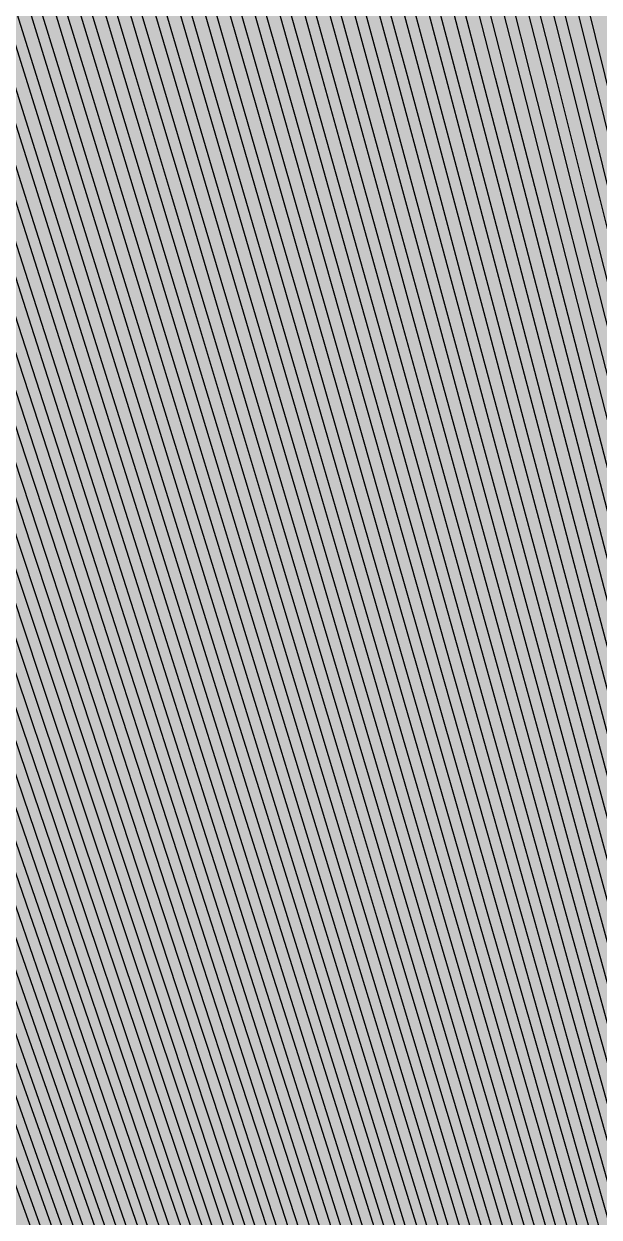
# Model space of a CAD drawing. Header units: metres. Extents: x -7231 to 10969, y -37556 to 1873.
# Drawn here: x 1354 to 1462.2, y -18678.7 to -18454.5 of the extents above; entities that cross this region are included whole.
import ezdxf

# ---------------------------------------------------------------- set-up
doc = ezdxf.new("R2010")
doc.units = ezdxf.units.M
for name, color, linetype in [('Metal1', 4, 'CONTINUOUS'), ('Metal2', 3, 'CONTINUOUS'), ('Polyimide', 7, 'CONTINUOUS')]:
    doc.layers.add(name, color=color, linetype=linetype)

msp = doc.modelspace()

# ---------------------------------------------------------------- hatches: boundary and pattern name
at = {"layer": 'Polyimide'}
msp.add_hatch(color=7, dxfattribs=at).paths.add_polyline_path([(4065.69, -468), (4066.67, -501.99), (4068.51, -535.99), (4071.41, -569.99), (4075.54, -603.99), (4081.04, -637.99), (4088.01, -671.99), (4096.52, -705.98), (4106.62, -739.98), (4118.33, -773.98), (4131.63, -807.98), (4146.49, -841.98), (4162.87, -875.98), (4180.68, -909.97), (4199.83, -943.97), (4220.22, -977.97), (4241.73, -1011.97), (4264.21, -1045.97), (4287.52, -1079.96), (4311.51, -1113.96), (4336.01, -1147.96), (4360.86, -1181.96), (4385.88, -1215.96), (4410.89, -1249.96), (4435.74, -1283.95), (4460.24, -1317.95), (4484.23, -1351.95), (4507.54, -1385.95), (4530.02, -1419.95), (4551.53, -1453.94), (4571.92, -1487.94), (4591.07, -1521.94), (4608.88, -1555.94), (4625.26, -1589.94), (4640.12, -1623.94), (4653.42, -1657.93), (4665.13, -1691.93), (4675.23, -1725.93), (4683.74, -1759.93), (4690.71, -1793.93), (4696.21, -1827.93), (4700.34, -1861.92), (4703.24, -1895.92), (4705.08, -1929.92), (4706.06, -1963.92), (4706.44, -1997.92), (4706.5, -2031.91), (4706.5, -4793.02), (4709.95, -4838.39), (4720.22, -4882.71), (4737.08, -4924.98), (4760.13, -4964.2), (4788.85, -4999.49), (4822.58, -5030.03), (4860.53, -5055.12), (4901.85, -5074.18), (4901.85, -5074.18), (4970.68, -5105.23), (5034.7, -5145.26), (5092.76, -5193.54), (5143.8, -5249.19), (5186.89, -5311.2), (5221.24, -5378.44), (5246.23, -5449.69), (5261.41, -5523.66), (5266.5, -5599), (5261.41, -5674.34), (5246.23, -5748.31), (5221.24, -5819.56), (5186.89, -5886.8), (5143.8, -5948.81), (5092.76, -6004.46), (5034.7, -6052.74), (4970.68, -6092.77), (4901.85, -6123.82), (4860.53, -6142.88), (4822.58, -6167.97), (4788.85, -6198.51), (4760.13, -6233.8), (4737.08, -6273.02), (4720.22, -6315.29), (4709.95, -6359.61), (4706.5, -6404.98), (4706.5, -9221.52), (4709.95, -9266.88), (4720.22, -9311.21), (4737.08, -9353.47), (4760.13, -9392.7), (4788.85, -9427.98), (4822.58, -9458.52), (4860.53, -9483.61), (4901.85, -9502.67), (4970.68, -9533.72), (5034.7, -9573.75), (5092.76, -9622.03), (5143.8, -9677.68), (5186.89, -9739.69), (5221.24, -9806.94), (5246.23, -9878.19), (5261.41, -9952.16), (5266.5, -10027.49), (5261.41, -10102.83), (5246.23, -10176.8), (5221.24, -10248.05), (5186.89, -10315.3), (5143.8, -10377.31), (5092.76, -10432.96), (5034.7, -10481.24), (4970.68, -10521.27), (4901.85, -10552.32), (4860.53, -10571.38), (4822.58, -10596.46), (4788.85, -10627), (4760.13, -10662.29), (4737.08, -10701.52), (4720.22, -10743.78), (4709.95, -10788.1), (4706.5, -10833.47), (4706.5, -13650.01), (4709.95, -13695.38), (4720.22, -13739.7), (4737.08, -13781.96), (4760.13, -13821.19), (4788.85, -13856.48), (4822.58, -13887.02), (4860.53, -13912.11), (4901.85, -13931.17), (4970.68, -13962.22), (5034.7, -14002.25), (5092.76, -14050.53), (5143.8, -14106.18), (5186.89, -14168.19), (5221.24, -14235.43), (5246.23, -14306.68), (5261.41, -14380.65), (5266.5, -14455.99), (5261.41, -14531.33), (5246.23, -14605.29), (5221.24, -14676.55), (5186.89, -14743.79), (5143.8, -14805.8), (5092.76, -14861.45), (5034.7, -14909.73), (4970.68, -14949.76), (4901.85, -14980.81), (4860.53, -14999.87), (4822.58, -15024.96), (4788.85, -15055.5), (4760.13, -15090.79), (4737.08, -15130.01), (4720.22, -15172.27), (4709.95, -15216.6), (4706.5, -15261.97), (4706.5, -15455.99), (4720.95, -15750.04), (4764.14, -16041.26), (4835.68, -16326.84), (4934.86, -16604.04), (5060.74, -16870.18), (5212.09, -17122.7), (5387.47, -17359.17), (5585.18, -17577.31), (5803.32, -17775.02), (6039.79, -17950.4), (6292.31, -18101.75), (6558.45, -18227.63), (6835.65, -18326.81), (7121.23, -18398.34), (7412.45, -18441.54), (7706.5, -18455.99), (9969.01, -18455.99), (10047.42, -18459.84), (10125.08, -18471.36), (10201.23, -18490.44), (10275.15, -18516.89), (10346.12, -18550.45), (10413.46, -18590.81), (10476.52, -18637.58), (10534.69, -18690.3), (10587.41, -18748.47), (10634.18, -18811.53), (10674.54, -18878.87), (10708.11, -18949.84), (10734.56, -19023.76), (10753.63, -19099.92), (10765.15, -19177.58), (10769.01, -19255.99), (10769.01, -20895.8), (10730.24, -20951.41), (10694.6, -21009.08), (10662.21, -21068.63), (10633.17, -21129.89), (10607.55, -21192.66), (10585.45, -21256.74), (10566.93, -21321.96), (10552.05, -21388.09), (10540.84, -21454.95), (10533.35, -21522.33), (10529.6, -21590.02), (10529.6, -21657.81), (10533.35, -21725.5), (10540.84, -21792.87), (10552.05, -21859.73), (10566.93, -21925.87), (10585.45, -21991.08), (10607.55, -22055.17), (10633.17, -22117.94), (10662.21, -22179.19), (10694.6, -22238.74), (10730.24, -22296.41), (10769.01, -22352.03), (10769.01, -32454.24), (10728.74, -32510.49), (10691.72, -32568.92), (10658.05, -32629.35), (10627.85, -32691.58), (10601.2, -32755.42), (10578.21, -32820.67), (10558.93, -32887.1), (10543.44, -32954.52), (10531.77, -33022.71), (10523.97, -33091.44), (10520.07, -33160.51), (10520.07, -33229.69), (10523.97, -33298.75), (10531.77, -33367.49), (10543.44, -33435.67), (10558.93, -33503.09), (10578.21, -33569.53), (10601.2, -33634.77), (10627.85, -33698.61), (10658.05, -33760.85), (10691.72, -33821.28), (10728.74, -33879.71), (10769.01, -33935.96), (10769.01, -36556), (10765.15, -36634.41), (10753.63, -36712.07), (10734.56, -36788.23), (10708.11, -36862.15), (10674.54, -36933.12), (10634.18, -37000.46), (10587.41, -37063.51), (10534.69, -37121.69), (10476.52, -37174.41), (10413.46, -37221.18), (10346.12, -37261.54), (10275.15, -37295.1), (10201.23, -37321.55), (10125.08, -37340.63), (10047.42, -37352.15), (9969.01, -37356), (-6231.01, -37356), (-6309.42, -37352.15), (-6387.08, -37340.63), (-6463.23, -37321.55), (-6537.15, -37295.1), (-6608.12, -37261.54), (-6675.46, -37221.18), (-6738.52, -37174.41), (-6796.69, -37121.69), (-6849.41, -37063.51), (-6896.18, -37000.46), (-6936.54, -36933.12), (-6970.11, -36862.15), (-6996.56, -36788.23), (-7015.63, -36712.07), (-7027.15, -36634.41), (-7031.01, -36556), (-7031.01, -33936), (-6990.74, -33879.75), (-6953.7, -33821.31), (-6920.03, -33760.88), (-6889.82, -33698.64), (-6863.18, -33634.8), (-6840.18, -33569.55), (-6820.9, -33503.11), (-6805.4, -33435.69), (-6793.74, -33367.49), (-6785.94, -33298.75), (-6782.03, -33229.68), (-6782.03, -33160.5), (-6785.94, -33091.43), (-6793.74, -33022.69), (-6805.4, -32954.5), (-6820.9, -32887.07), (-6840.18, -32820.63), (-6863.18, -32755.39), (-6889.82, -32691.54), (-6920.03, -32629.3), (-6953.7, -32568.87), (-6990.74, -32510.43), (-7031.01, -32454.18), (-7031.01, -22364.83), (-6990.74, -22308.58), (-6953.7, -22250.14), (-6920.03, -22189.71), (-6889.82, -22127.47), (-6863.18, -22063.62), (-6840.18, -21998.38), (-6820.9, -21931.94), (-6805.4, -21864.51), (-6793.74, -21796.32), (-6785.94, -21727.58), (-6782.03, -21658.51), (-6782.03, -21589.33), (-6785.94, -21520.26), (-6793.74, -21451.52), (-6805.4, -21383.32), (-6820.9, -21315.9), (-6840.18, -21249.46), (-6863.18, -21184.21), (-6889.82, -21120.37), (-6920.03, -21058.13), (-6953.7, -20997.7), (-6990.74, -20939.26), (-7031.01, -20883.01), (-7031.01, -19255.99), (-7027.15, -19177.58), (-7015.63, -19099.92), (-6996.56, -19023.76), (-6970.11, -18949.84), (-6936.54, -18878.87), (-6896.18, -18811.53), (-6849.41, -18748.47), (-6796.69, -18690.3), (-6738.52, -18637.58), (-6675.46, -18590.81), (-6608.12, -18550.45), (-6537.15, -18516.89), (-6463.23, -18490.44), (-6387.08, -18471.36), (-6309.42, -18459.84), (-6231.01, -18455.99), (-3968.5, -18455.99), (-3674.45, -18441.54), (-3383.23, -18398.34), (-3097.65, -18326.81), (-2820.45, -18227.63), (-2554.31, -18101.75), (-2301.79, -17950.4), (-2065.32, -17775.02), (-1847.18, -17577.31), (-1649.47, -17359.17), (-1474.09, -17122.7), (-1322.74, -16870.18), (-1196.86, -16604.04), (-1097.68, -16326.84), (-1026.14, -16041.26), (-982.95, -15750.04), (-968.5, -15455.99), (-968.5, -15261.97), (-971.95, -15216.6), (-982.22, -15172.27), (-999.08, -15130.01), (-1022.13, -15090.79), (-1050.85, -15055.5), (-1084.58, -15024.96), (-1122.53, -14999.87), (-1163.85, -14980.81), (-1232.68, -14949.76), (-1296.7, -14909.73), (-1354.76, -14861.45), (-1405.8, -14805.8), (-1448.89, -14743.79), (-1483.24, -14676.55), (-1508.23, -14605.29), (-1523.41, -14531.33), (-1528.5, -14455.99), (-1523.41, -14380.65), (-1508.23, -14306.68), (-1483.24, -14235.43), (-1448.89, -14168.19), (-1405.8, -14106.18), (-1354.76, -14050.53), (-1296.7, -14002.25), (-1232.68, -13962.22), (-1163.85, -13931.17), (-1122.53, -13912.11), (-1084.58, -13887.02), (-1050.85, -13856.48), (-1022.13, -13821.19), (-999.08, -13781.96), (-982.22, -13739.7), (-971.95, -13695.38), (-968.5, -13650.01), (-968.5, -12309.64), (-971.95, -12264.27), (-982.22, -12219.94), (-999.08, -12177.68), (-1022.13, -12138.46), (-1050.85, -12103.17), (-1084.58, -12072.63), (-1122.53, -12047.54), (-1163.85, -12028.48), (-1232.68, -11997.43), (-1296.7, -11957.4), (-1354.76, -11909.12), (-1405.8, -11853.47), (-1448.89, -11791.46), (-1483.24, -11724.22), (-1508.23, -11652.96), (-1523.41, -11579), (-1528.5, -11503.66), (-1523.41, -11428.32), (-1508.23, -11354.35), (-1483.24, -11283.1), (-1448.89, -11215.86), (-1405.8, -11153.85), (-1354.76, -11098.2), (-1296.7, -11049.92), (-1232.68, -11009.89), (-1163.85, -10978.84), (-1122.53, -10959.78), (-1084.58, -10934.69), (-1050.85, -10904.15), (-1022.13, -10868.86), (-999.08, -10829.63), (-982.22, -10787.37), (-971.95, -10743.05), (-968.5, -10697.68), (-968.5, -9357.31), (-971.95, -9311.94), (-982.22, -9267.62), (-999.08, -9225.35), (-1022.13, -9186.13), (-1050.85, -9150.84), (-1084.58, -9120.3), (-1122.53, -9095.21), (-1163.85, -9076.15), (-1163.85, -9076.15), (-1232.68, -9045.1), (-1296.7, -9005.07), (-1354.76, -8956.79), (-1405.8, -8901.14), (-1448.89, -8839.13), (-1483.24, -8771.89), (-1508.23, -8700.64), (-1523.41, -8626.67), (-1528.5, -8551.33), (-1523.41, -8475.99), (-1508.23, -8402.02), (-1483.24, -8330.77), (-1448.89, -8263.53), (-1405.8, -8201.52), (-1354.76, -8145.87), (-1296.7, -8097.59), (-1232.68, -8057.56), (-1163.85, -8026.51), (-1163.85, -8026.51), (-1122.53, -8007.45), (-1084.58, -7982.36), (-1050.85, -7951.82), (-1022.13, -7916.53), (-999.08, -7877.31), (-982.22, -7835.04), (-971.95, -7790.72), (-968.5, -7745.35), (-968.5, -6404.98), (-971.95, -6359.61), (-982.22, -6315.29), (-999.08, -6273.02), (-1022.13, -6233.8), (-1050.85, -6198.51), (-1084.58, -6167.97), (-1122.53, -6142.88), (-1163.85, -6123.82), (-1163.85, -6123.82), (-1232.68, -6092.77), (-1296.7, -6052.74), (-1354.76, -6004.46), (-1405.8, -5948.81), (-1448.89, -5886.8), (-1483.24, -5819.56), (-1508.23, -5748.31), (-1523.41, -5674.34), (-1528.5, -5599), (-1523.41, -5523.66), (-1508.23, -5449.69), (-1483.24, -5378.44), (-1448.89, -5311.2), (-1405.8, -5249.19), (-1354.76, -5193.54), (-1296.7, -5145.26), (-1232.68, -5105.23), (-1163.85, -5074.18), (-1163.85, -5074.18), (-1122.53, -5055.12), (-1084.58, -5030.03), (-1050.85, -4999.49), (-1022.13, -4964.2), (-999.08, -4924.98), (-982.22, -4882.71), (-971.95, -4838.39), (-968.5, -4793.02), (-968.5, -2031.91), (-968.44, -1997.92), (-968.06, -1963.92), (-967.05, -1929.92), (-965.18, -1895.92), (-962.22, -1861.92), (-958.01, -1827.93), (-952.41, -1793.93), (-945.31, -1759.93), (-936.64, -1725.93), (-926.35, -1691.93), (-914.43, -1657.93), (-900.88, -1623.94), (-885.74, -1589.94), (-869.05, -1555.94), (-850.91, -1521.94), (-831.4, -1487.94), (-810.63, -1453.94), (-788.72, -1419.95), (-765.82, -1385.95), (-742.07, -1351.95), (-717.63, -1317.95), (-692.67, -1283.95), (-667.36, -1249.96), (-641.88, -1215.96), (-616.39, -1181.96), (-591.08, -1147.96), (-566.12, -1113.96), (-541.68, -1079.96), (-517.93, -1045.97), (-495.03, -1011.97), (-473.12, -977.97), (-452.35, -943.97), (-432.84, -909.97), (-414.7, -875.98), (-398.01, -841.98), (-382.87, -807.98), (-369.32, -773.98), (-357.4, -739.98), (-347.11, -705.98), (-338.44, -671.99), (-331.34, -637.99), (-325.74, -603.99), (-321.53, -569.99), (-318.57, -535.99), (-316.7, -501.99), (-315.69, -468), (-315.31, -434), (-315.25, -400), (-315.25, 401), (-315.25, 451), (-315.25, 1644), (-270.25, 1644), (-270.03, 1637.13), (-269.35, 1630.29), (-268.23, 1623.52), (-266.67, 1616.82), (-264.68, 1610.25), (-262.26, 1603.82), (-259.42, 1597.56), (-256.18, 1591.5), (-252.55, 1585.67), (-248.55, 1580.08), (-244.19, 1574.77), (-239.5, 1569.75), (-234.48, 1565.06), (-229.17, 1560.7), (-223.58, 1556.7), (-217.75, 1553.07), (-211.69, 1549.83), (-205.43, 1546.99), (-199, 1544.57), (-192.43, 1542.58), (-185.73, 1541.02), (-178.96, 1539.9), (-172.12, 1539.22), (-165.25, 1539), (-158.38, 1539.22), (-151.54, 1539.9), (-144.77, 1541.02), (-138.07, 1542.58), (-131.5, 1544.57), (-125.07, 1546.99), (-118.81, 1549.83), (-112.75, 1553.07), (-106.92, 1556.7), (-101.33, 1560.7), (-96.02, 1565.06), (-91, 1569.75), (-86.31, 1574.77), (-81.95, 1580.08), (-77.95, 1585.67), (-74.32, 1591.5), (-71.08, 1597.56), (-68.24, 1603.82), (-65.82, 1610.25), (-63.83, 1616.82), (-62.27, 1623.52), (-61.15, 1630.29), (-60.47, 1637.13), (-60.25, 1644), (1853, 1644), (1853, 1573), (3815.25, 1573), (3815.46, 1579.54), (3816.11, 1586.05), (3817.17, 1592.51), (3818.66, 1598.88), (3820.56, 1605.14), (3822.86, 1611.27), (3825.56, 1617.23), (3828.65, 1623), (3832.1, 1628.56), (3835.91, 1633.88), (3840.07, 1638.93), (3844.54, 1643.71), (3849.32, 1648.18), (3854.37, 1652.34), (3859.69, 1656.15), (3865.25, 1659.6), (3871.02, 1662.69), (3876.98, 1665.39), (3883.11, 1667.69), (3889.37, 1669.59), (3895.74, 1671.08), (3902.2, 1672.14), (3908.71, 1672.79), (3915.25, 1673), (3921.79, 1672.79), (3928.3, 1672.14), (3934.76, 1671.08), (3941.13, 1669.59), (3947.39, 1667.69), (3953.52, 1665.39), (3959.48, 1662.69), (3965.25, 1659.6), (3970.81, 1656.15), (3976.13, 1652.34), (3981.18, 1648.18), (3985.96, 1643.71), (3990.43, 1638.93), (3994.59, 1633.88), (3998.4, 1628.56), (4001.85, 1623), (4004.94, 1617.23), (4007.64, 1611.27), (4009.94, 1605.14), (4011.84, 1598.88), (4013.33, 1592.51), (4014.39, 1586.05), (4015.04, 1579.54), (4015.25, 1573), (4065.25, 1573), (4065.25, 451), (4065.25, 401), (4065.25, -400), (4065.31, -434), (4065.69, -468)])

# ---------------------------------------------------------------- linework, layer by layer
at = {"layer": 'Metal1'}
for points in [[(1269.21, -18441.6), (1277.31, -18464.1), (1285.42, -18486.6), (1293.52, -18509.1), (1301.63, -18531.6), (1309.73, -18554.1), (1317.84, -18576.6), (1325.94, -18599.11), (1334.05, -18621.61), (1342.15, -18644.11), (1350.25, -18666.61), (1355.33, -18680.68), (1359.04, -18698.31), (1359.37, -18702.89), (1359.68, -18711.91), (1360.01, -18720.95), (1360.75, -19211.94), (1360.75, -32951.72)], [(1278.63, -18441.61), (1286.61, -18464.11), (1294.59, -18486.61), (1302.57, -18509.11), (1310.54, -18531.61), (1318.52, -18554.11), (1326.5, -18576.61), (1334.48, -18599.11), (1342.45, -18621.61), (1350.43, -18644.11), (1358.41, -18666.61), (1363.39, -18680.67), (1367.06, -18698.31), (1367.38, -18702.9), (1367.69, -18711.91), (1368.01, -18720.95), (1368.75, -19211.94), (1368.75, -32959.72)], [(1288.06, -18441.61), (1295.91, -18464.11), (1303.76, -18486.61), (1311.61, -18509.11), (1319.46, -18531.61), (1327.31, -18554.11), (1335.16, -18576.61), (1343.01, -18599.11), (1350.86, -18621.62), (1358.71, -18644.12), (1366.56, -18666.62), (1371.46, -18680.66), (1375.07, -18698.31), (1375.39, -18702.9), (1375.69, -18711.91), (1376.01, -18720.95), (1376.75, -19211.94), (1376.75, -32967.72)], [(1297.48, -18441.61), (1305.21, -18464.12), (1312.93, -18486.62), (1320.65, -18509.12), (1328.38, -18531.62), (1336.1, -18554.12), (1343.82, -18576.62), (1351.55, -18599.12), (1359.27, -18621.62), (1366.99, -18644.12), (1374.72, -18666.62), (1379.53, -18680.65), (1383.09, -18698.31), (1383.4, -18702.9), (1383.7, -18711.91), (1384.01, -18720.95), (1384.75, -19211.94), (1384.75, -32975.72)], [(1306.91, -18441.62), (1314.5, -18464.12), (1322.1, -18486.62), (1329.7, -18509.12), (1337.29, -18531.62), (1344.89, -18554.12), (1352.48, -18576.62), (1360.08, -18599.12), (1367.68, -18621.62), (1375.27, -18644.13), (1382.87, -18666.63), (1387.6, -18680.64), (1391.1, -18698.32), (1391.41, -18702.9), (1391.7, -18711.91), (1392.01, -18720.95), (1392.75, -19211.94), (1392.75, -32983.72)], [(1316.33, -18441.62), (1323.8, -18464.12), (1331.27, -18486.63), (1338.74, -18509.13), (1346.21, -18531.63), (1353.68, -18554.13), (1361.15, -18576.63), (1368.62, -18599.13), (1376.08, -18621.63), (1383.55, -18644.13), (1391.02, -18666.63), (1395.67, -18680.63), (1399.12, -18698.32), (1399.42, -18702.9), (1399.71, -18711.92), (1400.01, -18720.95), (1400.75, -19211.94), (1400.75, -32991.72)], [(1325.76, -18441.63), (1333.1, -18464.13), (1340.44, -18486.63), (1347.78, -18509.13), (1355.13, -18531.63), (1362.47, -18554.13), (1369.81, -18576.63), (1377.15, -18599.13), (1384.49, -18621.63), (1391.83, -18644.14), (1399.18, -18666.64), (1403.74, -18680.62), (1407.13, -18698.32), (1407.43, -18702.9), (1407.71, -18711.92), (1408.01, -18720.95), (1408.75, -19211.94), (1408.75, -32999.72)], [(1335.18, -18441.63), (1342.4, -18464.13), (1349.61, -18486.64), (1356.83, -18509.14), (1364.04, -18531.64), (1371.26, -18554.14), (1378.47, -18576.64), (1385.69, -18599.14), (1392.9, -18621.64), (1400.11, -18644.14), (1407.33, -18666.64), (1411.81, -18680.61), (1415.15, -18698.32), (1415.44, -18702.9), (1415.72, -18711.92), (1416.01, -18720.95), (1416.75, -19211.94), (1416.75, -33007.72)], [(1344.61, -18441.64), (1351.69, -18464.14), (1358.78, -18486.64), (1365.87, -18509.14), (1372.96, -18531.64), (1380.05, -18554.14), (1387.13, -18576.64), (1394.22, -18599.14), (1401.31, -18621.64), (1408.4, -18644.14), (1415.48, -18666.65), (1419.88, -18680.6), (1423.16, -18698.32), (1423.45, -18702.9), (1423.72, -18711.92), (1424.01, -18720.95), (1424.75, -19211.94), (1424.75, -33015.72)], [(1354.03, -18441.64), (1360.99, -18464.14), (1367.95, -18486.65), (1374.91, -18509.15), (1381.87, -18531.65), (1388.83, -18554.15), (1395.79, -18576.65), (1402.76, -18599.15), (1409.72, -18621.65), (1416.68, -18644.15), (1423.64, -18666.65), (1427.95, -18680.59), (1431.18, -18698.33), (1431.46, -18702.9), (1431.73, -18711.92), (1432.01, -18720.95), (1432.75, -19211.94), (1432.75, -33023.72)], [(1363.46, -18441.65), (1370.29, -18464.15), (1377.12, -18486.65), (1383.96, -18509.15), (1390.79, -18531.65), (1397.62, -18554.15), (1404.46, -18576.65), (1411.29, -18599.15), (1418.12, -18621.65), (1424.96, -18644.15), (1431.79, -18666.66), (1436.02, -18680.59), (1439.19, -18698.33), (1439.47, -18702.9), (1439.73, -18711.92), (1440.01, -18720.95), (1440.75, -19211.94), (1440.75, -33031.72)], [(1372.88, -18441.65), (1379.59, -18464.15), (1386.29, -18486.65), (1393, -18509.16), (1399.71, -18531.66), (1406.41, -18554.16), (1413.12, -18576.66), (1419.82, -18599.16), (1426.53, -18621.66), (1433.24, -18644.16), (1439.94, -18666.66), (1444.09, -18680.58), (1447.21, -18698.33), (1447.48, -18702.9), (1447.74, -18711.92), (1448.01, -18720.95), (1448.75, -19211.94), (1448.75, -33039.72)], [(1382.31, -18441.66), (1388.89, -18464.16), (1395.46, -18486.66), (1402.04, -18509.16), (1408.62, -18531.66), (1415.2, -18554.16), (1421.78, -18576.66), (1428.36, -18599.16), (1434.94, -18621.66), (1441.52, -18644.16), (1448.1, -18666.67), (1452.16, -18680.57), (1455.22, -18698.33), (1455.49, -18702.9), (1455.74, -18711.92), (1456.01, -18720.95), (1456.75, -19211.94), (1456.75, -33047.72)], [(1391.73, -18441.66), (1398.18, -18464.16), (1404.63, -18486.66), (1411.09, -18509.17), (1417.54, -18531.67), (1423.99, -18554.17), (1430.44, -18576.67), (1436.89, -18599.17), (1443.35, -18621.67), (1449.8, -18644.17), (1456.25, -18666.67), (1460.23, -18680.56), (1463.24, -18698.34), (1463.5, -18702.91), (1463.75, -18711.92), (1464.01, -18720.95), (1464.75, -19211.94), (1464.75, -33055.72)], [(1401.16, -18441.67), (1407.48, -18464.17), (1413.81, -18486.67), (1420.13, -18509.17), (1426.45, -18531.67), (1432.78, -18554.17), (1439.1, -18576.67), (1445.43, -18599.17), (1451.75, -18621.67), (1458.08, -18644.17), (1464.4, -18666.68), (1468.3, -18680.55), (1471.26, -18698.34), (1471.51, -18702.91), (1471.75, -18711.92), (1472.01, -18720.95), (1472.75, -19211.94), (1472.75, -33063.72)], [(1410.58, -18441.67), (1416.78, -18464.17), (1422.98, -18486.68), (1429.17, -18509.18), (1435.37, -18531.68), (1441.57, -18554.18), (1447.77, -18576.68), (1453.96, -18599.18), (1460.16, -18621.68), (1466.36, -18644.18), (1472.56, -18666.68), (1476.38, -18680.54), (1479.27, -18698.34), (1479.52, -18702.91), (1479.76, -18711.92), (1480.01, -18720.95), (1480.75, -19211.94), (1480.75, -33071.72)], [(1420, -18441.68), (1426.08, -18464.18), (1432.15, -18486.68), (1438.22, -18509.18), (1444.29, -18531.68), (1450.36, -18554.18), (1456.43, -18576.68), (1462.5, -18599.18), (1468.57, -18621.68), (1474.64, -18644.18), (1480.71, -18666.69), (1484.45, -18680.54), (1487.29, -18698.34), (1487.53, -18702.91), (1487.76, -18711.92), (1488.01, -18720.95), (1488.75, -19211.94), (1488.75, -33079.72)], [(1429.43, -18441.68), (1435.37, -18464.18), (1441.32, -18486.69), (1447.26, -18509.19), (1453.2, -18531.69), (1459.15, -18554.19), (1465.09, -18576.69), (1471.03, -18599.19), (1476.98, -18621.69), (1482.92, -18644.19), (1488.86, -18666.69), (1492.52, -18680.53), (1495.3, -18698.34), (1495.54, -18702.91), (1495.77, -18711.92), (1496.01, -18720.95), (1496.75, -19211.94), (1496.75, -33087.72)], [(1438.85, -18441.69), (1444.67, -18464.19), (1450.49, -18486.69), (1456.3, -18509.19), (1462.12, -18531.69), (1467.94, -18554.19), (1473.75, -18576.69), (1479.57, -18599.19), (1485.38, -18621.69), (1491.2, -18644.2), (1497.02, -18666.7), (1500.59, -18680.52), (1503.32, -18698.35), (1503.55, -18702.91), (1503.77, -18711.92), (1504.01, -18720.95), (1504.75, -19211.94), (1504.75, -33095.72)], [(1448.28, -18441.69), (1453.97, -18464.19), (1459.66, -18486.7), (1465.35, -18509.2), (1471.04, -18531.7), (1476.72, -18554.2), (1482.41, -18576.7), (1488.1, -18599.2), (1493.79, -18621.7), (1499.48, -18644.2), (1505.17, -18666.7), (1508.66, -18680.51), (1511.33, -18698.35), (1511.56, -18702.91), (1511.78, -18711.92), (1512.01, -18720.95), (1512.75, -19211.94), (1512.75, -33103.72)], [(1457.7, -18441.7), (1463.27, -18464.2), (1468.83, -18486.7), (1474.39, -18509.2), (1479.95, -18531.7), (1485.51, -18554.2), (1491.08, -18576.7), (1496.64, -18599.2), (1502.2, -18621.7), (1507.76, -18644.21), (1513.32, -18666.71), (1516.73, -18680.51), (1519.35, -18698.35), (1519.57, -18702.91), (1519.78, -18711.92), (1520.01, -18720.95), (1520.75, -19211.94), (1520.75, -33111.72)], [(1365.25, -32958.27), (1365.25, -19211.94), (1365.99, -18720.99), (1365.69, -18711.98), (1365.38, -18703), (1365.07, -18698.58), (1361.46, -18681.21), (1356.52, -18667.28), (1348.55, -18644.78), (1340.57, -18622.28), (1332.59, -18599.78), (1324.61, -18577.28), (1316.64, -18554.78), (1308.66, -18532.28), (1300.68, -18509.78), (1292.7, -18487.27), (1284.73, -18464.77), (1276.75, -18442.27)], [(1373.25, -32966.27), (1373.25, -19211.94), (1373.99, -18720.99), (1373.69, -18711.98), (1373.39, -18703), (1373.09, -18698.58), (1369.53, -18681.2), (1364.67, -18667.28), (1356.82, -18644.77), (1348.97, -18622.27), (1341.12, -18599.77), (1333.27, -18577.27), (1325.42, -18554.77), (1317.57, -18532.27), (1309.72, -18509.77), (1301.87, -18487.27), (1294.02, -18464.77), (1286.17, -18442.27)], [(1381.25, -32974.27), (1381.25, -19211.94), (1381.99, -18720.98), (1381.7, -18711.98), (1381.4, -18703), (1381.1, -18698.58), (1377.6, -18681.18), (1372.82, -18667.27), (1365.1, -18644.77), (1357.38, -18622.27), (1349.65, -18599.77), (1341.93, -18577.27), (1334.21, -18554.77), (1326.48, -18532.27), (1318.76, -18509.77), (1311.04, -18487.27), (1303.31, -18464.76), (1295.59, -18442.26)], [(1389.25, -32982.27), (1389.25, -19211.94), (1389.99, -18720.98), (1389.7, -18711.98), (1389.41, -18703), (1389.12, -18698.58), (1385.66, -18681.16), (1380.97, -18667.27), (1373.38, -18644.77), (1365.78, -18622.26), (1358.19, -18599.76), (1350.59, -18577.26), (1342.99, -18554.76), (1335.4, -18532.26), (1327.8, -18509.76), (1320.21, -18487.26), (1312.61, -18464.76), (1305.01, -18442.26)], [(1397.25, -32990.27), (1397.25, -19211.94), (1397.99, -18720.98), (1397.71, -18711.98), (1397.42, -18703), (1397.13, -18698.58), (1393.73, -18681.14), (1389.12, -18667.26), (1381.66, -18644.76), (1374.19, -18622.26), (1366.72, -18599.76), (1359.25, -18577.26), (1351.78, -18554.76), (1344.31, -18532.26), (1336.84, -18509.76), (1329.37, -18487.26), (1321.9, -18464.75), (1314.43, -18442.25)], [(1405.25, -32998.27), (1405.25, -19211.94), (1405.99, -18720.98), (1405.71, -18711.98), (1405.43, -18702.99), (1405.15, -18698.57), (1401.8, -18681.12), (1397.27, -18667.26), (1389.93, -18644.76), (1382.59, -18622.25), (1375.25, -18599.75), (1367.91, -18577.25), (1360.57, -18554.75), (1353.22, -18532.25), (1345.88, -18509.75), (1338.54, -18487.25), (1331.2, -18464.75), (1323.86, -18442.25)], [(1413.25, -33006.27), (1413.25, -19211.94), (1413.99, -18720.98), (1413.72, -18711.98), (1413.44, -18702.99), (1413.16, -18698.57), (1409.87, -18681.11), (1405.43, -18667.25), (1398.21, -18644.75), (1391, -18622.25), (1383.78, -18599.75), (1376.57, -18577.25), (1369.35, -18554.75), (1362.14, -18532.25), (1354.92, -18509.75), (1347.71, -18487.25), (1340.49, -18464.75), (1333.28, -18442.24)], [(1421.25, -33014.27), (1421.25, -19211.94), (1421.99, -18720.98), (1421.72, -18711.98), (1421.45, -18702.99), (1421.18, -18698.57), (1417.94, -18681.09), (1413.58, -18667.25), (1406.49, -18644.75), (1399.4, -18622.25), (1392.31, -18599.74), (1385.23, -18577.24), (1378.14, -18554.74), (1371.05, -18532.24), (1363.96, -18509.74), (1356.87, -18487.24), (1349.79, -18464.74), (1342.7, -18442.24)], [(1429.25, -33022.27), (1429.25, -19211.94), (1429.99, -18720.98), (1429.73, -18711.98), (1429.46, -18702.99), (1429.19, -18698.57), (1426, -18681.07), (1421.73, -18667.24), (1414.77, -18644.74), (1407.81, -18622.24), (1400.84, -18599.74), (1393.88, -18577.24), (1386.92, -18554.74), (1379.96, -18532.24), (1373, -18509.74), (1366.04, -18487.24), (1359.08, -18464.74), (1352.12, -18442.23)], [(1437.25, -33030.27), (1437.25, -19211.94), (1437.99, -18720.98), (1437.73, -18711.98), (1437.47, -18702.99), (1437.21, -18698.56), (1434.07, -18681.05), (1429.88, -18667.24), (1423.04, -18644.74), (1416.21, -18622.24), (1409.38, -18599.73), (1402.54, -18577.23), (1395.71, -18554.73), (1388.88, -18532.23), (1382.04, -18509.73), (1375.21, -18487.23), (1368.38, -18464.73), (1361.54, -18442.23)], [(1445.25, -33038.27), (1445.25, -19211.94), (1445.99, -18720.98), (1445.74, -18711.98), (1445.48, -18702.99), (1445.22, -18698.56), (1442.14, -18681.04), (1438.03, -18667.23), (1431.32, -18644.73), (1424.61, -18622.23), (1417.91, -18599.73), (1411.2, -18577.23), (1404.5, -18554.73), (1397.79, -18532.23), (1391.08, -18509.73), (1384.38, -18487.23), (1377.67, -18464.73), (1370.96, -18442.22)], [(1453.25, -33046.27), (1453.25, -19211.94), (1453.99, -18720.98), (1453.74, -18711.98), (1453.49, -18702.99), (1453.23, -18698.56), (1450.21, -18681.02), (1446.18, -18667.23), (1439.6, -18644.73), (1433.02, -18622.23), (1426.44, -18599.72), (1419.86, -18577.22), (1413.28, -18554.72), (1406.7, -18532.22), (1400.12, -18509.72), (1393.54, -18487.22), (1386.97, -18464.72), (1380.39, -18442.22)], [(1461.25, -33054.27), (1461.25, -19211.94), (1461.99, -18720.98), (1461.75, -18711.98), (1461.5, -18702.99), (1461.25, -18698.56), (1458.28, -18681), (1454.33, -18667.22), (1447.88, -18644.72), (1441.42, -18622.22), (1434.97, -18599.72), (1428.52, -18577.22), (1422.07, -18554.72), (1415.62, -18532.22), (1409.16, -18509.72), (1402.71, -18487.22), (1396.26, -18464.72), (1389.81, -18442.21)], [(1469.25, -33062.27), (1469.25, -19211.94), (1469.99, -18720.98), (1469.75, -18711.97), (1469.51, -18702.99), (1469.26, -18698.56), (1466.35, -18680.99), (1462.48, -18667.22), (1456.15, -18644.72), (1449.83, -18622.22), (1443.5, -18599.71), (1437.18, -18577.21), (1430.85, -18554.71), (1424.53, -18532.21), (1418.2, -18509.71), (1411.88, -18487.21), (1405.56, -18464.71), (1399.23, -18442.21)], [(1477.25, -33070.27), (1477.25, -19211.94), (1477.99, -18720.97), (1477.76, -18711.97), (1477.52, -18702.99), (1477.28, -18698.55), (1474.42, -18680.97), (1470.63, -18667.21), (1464.43, -18644.71), (1458.23, -18622.21), (1452.04, -18599.71), (1445.84, -18577.21), (1439.64, -18554.71), (1433.44, -18532.21), (1427.25, -18509.71), (1421.05, -18487.21), (1414.85, -18464.71), (1408.65, -18442.2)], [(1485.25, -33078.27), (1485.25, -19211.94), (1485.99, -18720.97), (1485.76, -18711.97), (1485.53, -18702.99), (1485.29, -18698.55), (1482.49, -18680.95), (1478.78, -18667.21), (1472.71, -18644.71), (1466.64, -18622.21), (1460.57, -18599.7), (1454.5, -18577.2), (1448.43, -18554.7), (1442.36, -18532.2), (1436.29, -18509.7), (1430.22, -18487.2), (1424.14, -18464.7), (1418.07, -18442.2)], [(1493.25, -33086.27), (1493.25, -19211.94), (1493.99, -18720.97), (1493.77, -18711.97), (1493.54, -18702.99), (1493.31, -18698.55), (1490.56, -18680.94), (1486.93, -18667.2), (1480.99, -18644.7), (1475.04, -18622.2), (1469.1, -18599.7), (1463.16, -18577.2), (1457.21, -18554.7), (1451.27, -18532.2), (1445.33, -18509.7), (1439.38, -18487.2), (1433.44, -18464.7), (1427.5, -18442.19)], [(1501.25, -33094.27), (1501.25, -19211.94), (1501.99, -18720.97), (1501.77, -18711.97), (1501.55, -18702.98), (1501.32, -18698.55), (1498.63, -18680.92), (1495.08, -18667.2), (1489.26, -18644.7), (1483.45, -18622.19), (1477.63, -18599.69), (1471.82, -18577.19), (1466, -18554.69), (1460.18, -18532.19), (1454.37, -18509.69), (1448.55, -18487.19), (1442.73, -18464.69), (1436.92, -18442.19)], [(1509.25, -33102.27), (1509.25, -19211.94), (1509.99, -18720.97), (1509.78, -18711.97), (1509.56, -18702.98), (1509.34, -18698.55), (1506.7, -18680.91), (1503.23, -18667.19), (1497.54, -18644.69), (1491.85, -18622.19), (1486.16, -18599.69), (1480.47, -18577.19), (1474.79, -18554.69), (1469.1, -18532.19), (1463.41, -18509.69), (1457.72, -18487.19), (1452.03, -18464.69), (1446.34, -18442.18)], [(1517.25, -33110.27), (1517.25, -19211.94), (1517.99, -18720.97), (1517.78, -18711.97), (1517.57, -18702.98), (1517.35, -18698.54), (1514.77, -18680.89), (1511.38, -18667.19), (1505.82, -18644.69), (1500.26, -18622.18), (1494.7, -18599.68), (1489.13, -18577.18), (1483.57, -18554.68), (1478.01, -18532.18), (1472.45, -18509.68), (1466.89, -18487.18), (1461.32, -18464.68), (1455.76, -18442.18)]]:
    msp.add_lwpolyline(points, dxfattribs=at)
at = {"layer": 'Metal2'}
for points in [[(1273.92, -18441.6), (1281.96, -18464.1), (1290, -18486.6), (1298.04, -18509.1), (1306.09, -18531.61), (1314.13, -18554.11), (1322.17, -18576.61), (1330.21, -18599.11), (1338.25, -18621.61), (1346.29, -18644.11), (1354.33, -18666.61), (1359.36, -18680.68), (1363.05, -18698.31), (1363.37, -18702.89), (1363.69, -18711.91), (1364.01, -18720.95), (1364.75, -19211.94), (1364.75, -32955.72)], [(1283.35, -18441.61), (1291.26, -18464.11), (1299.17, -18486.61), (1307.09, -18509.11), (1315, -18531.61), (1322.92, -18554.11), (1330.83, -18576.61), (1338.74, -18599.11), (1346.66, -18621.61), (1354.57, -18644.11), (1362.49, -18666.61), (1367.43, -18680.67), (1371.07, -18698.31), (1371.38, -18702.9), (1371.69, -18711.91), (1372.01, -18720.95), (1372.75, -19211.94), (1372.75, -32963.72)], [(1292.77, -18441.61), (1300.56, -18464.11), (1308.34, -18486.61), (1316.13, -18509.11), (1323.92, -18531.61), (1331.7, -18554.12), (1339.49, -18576.62), (1347.28, -18599.12), (1355.07, -18621.62), (1362.85, -18644.12), (1370.64, -18666.62), (1375.5, -18680.66), (1379.08, -18698.31), (1379.39, -18702.9), (1379.7, -18711.91), (1380.01, -18720.95), (1380.75, -19211.94), (1380.75, -32971.72)], [(1302.2, -18441.62), (1309.86, -18464.12), (1317.51, -18486.62), (1325.17, -18509.12), (1332.83, -18531.62), (1340.49, -18554.12), (1348.15, -18576.62), (1355.81, -18599.12), (1363.47, -18621.62), (1371.13, -18644.12), (1378.79, -18666.62), (1383.57, -18680.65), (1387.1, -18698.32), (1387.4, -18702.9), (1387.7, -18711.91), (1388.01, -18720.95), (1388.75, -19211.94), (1388.75, -32979.72)], [(1311.62, -18441.62), (1319.15, -18464.12), (1326.69, -18486.62), (1334.22, -18509.12), (1341.75, -18531.62), (1349.28, -18554.13), (1356.82, -18576.63), (1364.35, -18599.13), (1371.88, -18621.63), (1379.41, -18644.13), (1386.95, -18666.63), (1391.64, -18680.64), (1395.11, -18698.32), (1395.41, -18702.9), (1395.71, -18711.91), (1396.01, -18720.95), (1396.75, -19211.94), (1396.75, -32987.72)], [(1321.05, -18441.63), (1328.45, -18464.13), (1335.86, -18486.63), (1343.26, -18509.13), (1350.67, -18531.63), (1358.07, -18554.13), (1365.48, -18576.63), (1372.88, -18599.13), (1380.29, -18621.63), (1387.69, -18644.13), (1395.1, -18666.63), (1399.71, -18680.63), (1403.13, -18698.32), (1403.42, -18702.9), (1403.71, -18711.92), (1404.01, -18720.95), (1404.75, -19211.94), (1404.75, -32995.72)], [(1330.47, -18441.63), (1337.75, -18464.13), (1345.03, -18486.63), (1352.3, -18509.13), (1359.58, -18531.63), (1366.86, -18554.13), (1374.14, -18576.64), (1381.42, -18599.14), (1388.7, -18621.64), (1395.97, -18644.14), (1403.25, -18666.64), (1407.77, -18680.62), (1411.14, -18698.32), (1411.43, -18702.9), (1411.72, -18711.92), (1412.01, -18720.95), (1412.75, -19211.94), (1412.75, -33003.72)], [(1339.89, -18441.64), (1347.05, -18464.14), (1354.2, -18486.64), (1361.35, -18509.14), (1368.5, -18531.64), (1375.65, -18554.14), (1382.8, -18576.64), (1389.95, -18599.14), (1397.1, -18621.64), (1404.26, -18644.14), (1411.41, -18666.64), (1415.84, -18680.61), (1419.16, -18698.32), (1419.44, -18702.9), (1419.72, -18711.92), (1420.01, -18720.95), (1420.75, -19211.94), (1420.75, -33011.72)], [(1349.32, -18441.64), (1356.34, -18464.14), (1363.37, -18486.64), (1370.39, -18509.14), (1377.42, -18531.64), (1384.44, -18554.14), (1391.46, -18576.65), (1398.49, -18599.15), (1405.51, -18621.65), (1412.54, -18644.15), (1419.56, -18666.65), (1423.92, -18680.6), (1427.17, -18698.33), (1427.45, -18702.9), (1427.73, -18711.92), (1428.01, -18720.95), (1428.75, -19211.94), (1428.75, -33019.72)], [(1358.74, -18441.65), (1365.64, -18464.15), (1372.54, -18486.65), (1379.44, -18509.15), (1386.33, -18531.65), (1393.23, -18554.15), (1400.13, -18576.65), (1407.02, -18599.15), (1413.92, -18621.65), (1420.82, -18644.15), (1427.71, -18666.65), (1431.99, -18680.59), (1435.19, -18698.33), (1435.46, -18702.9), (1435.73, -18711.92), (1436.01, -18720.95), (1436.75, -19211.94), (1436.75, -33027.72)], [(1368.17, -18441.65), (1374.94, -18464.15), (1381.71, -18486.65), (1388.48, -18509.15), (1395.25, -18531.65), (1402.02, -18554.15), (1408.79, -18576.66), (1415.56, -18599.16), (1422.33, -18621.66), (1429.1, -18644.16), (1435.87, -18666.66), (1440.06, -18680.58), (1443.2, -18698.33), (1443.47, -18702.9), (1443.74, -18711.92), (1444.01, -18720.95), (1444.75, -19211.94), (1444.75, -33035.72)], [(1377.59, -18441.66), (1384.24, -18464.16), (1390.88, -18486.66), (1397.52, -18509.16), (1404.16, -18531.66), (1410.81, -18554.16), (1417.45, -18576.66), (1424.09, -18599.16), (1430.74, -18621.66), (1437.38, -18644.16), (1444.02, -18666.66), (1448.13, -18680.57), (1451.22, -18698.33), (1451.48, -18702.9), (1451.74, -18711.92), (1452.01, -18720.95), (1452.75, -19211.94), (1452.75, -33043.72)], [(1387.02, -18441.66), (1393.53, -18464.16), (1400.05, -18486.66), (1406.57, -18509.16), (1413.08, -18531.66), (1419.6, -18554.16), (1426.11, -18576.67), (1432.63, -18599.17), (1439.14, -18621.67), (1445.66, -18644.17), (1452.17, -18666.67), (1456.2, -18680.56), (1459.23, -18698.33), (1459.49, -18702.9), (1459.75, -18711.92), (1460.01, -18720.95), (1460.75, -19211.94), (1460.75, -33051.72)], [(1396.44, -18441.67), (1402.83, -18464.17), (1409.22, -18486.67), (1415.61, -18509.17), (1422, -18531.67), (1428.39, -18554.17), (1434.77, -18576.67), (1441.16, -18599.17), (1447.55, -18621.67), (1453.94, -18644.17), (1460.33, -18666.67), (1464.27, -18680.56), (1467.25, -18698.34), (1467.5, -18702.91), (1467.75, -18711.92), (1468.01, -18720.95), (1468.75, -19211.94), (1468.75, -33059.72)], [(1405.87, -18441.67), (1412.13, -18464.17), (1418.39, -18486.67), (1424.65, -18509.17), (1430.91, -18531.67), (1437.17, -18554.17), (1443.44, -18576.68), (1449.7, -18599.18), (1455.96, -18621.68), (1462.22, -18644.18), (1468.48, -18666.68), (1472.34, -18680.55), (1475.26, -18698.34), (1475.51, -18702.91), (1475.76, -18711.92), (1476.01, -18720.95), (1476.75, -19211.94), (1476.75, -33067.72)], [(1415.29, -18441.68), (1421.43, -18464.18), (1427.56, -18486.68), (1433.69, -18509.18), (1439.83, -18531.68), (1445.96, -18554.18), (1452.1, -18576.68), (1458.23, -18599.18), (1464.37, -18621.68), (1470.5, -18644.18), (1476.63, -18666.68), (1480.41, -18680.54), (1483.28, -18698.34), (1483.52, -18702.91), (1483.76, -18711.92), (1484.01, -18720.95), (1484.75, -19211.94), (1484.75, -33075.72)], [(1424.72, -18441.68), (1430.72, -18464.18), (1436.73, -18486.68), (1442.74, -18509.18), (1448.75, -18531.68), (1454.75, -18554.18), (1460.76, -18576.69), (1466.77, -18599.19), (1472.77, -18621.69), (1478.78, -18644.19), (1484.79, -18666.69), (1488.48, -18680.53), (1491.29, -18698.34), (1491.53, -18702.91), (1491.77, -18711.92), (1492.01, -18720.95), (1492.75, -19211.94), (1492.75, -33083.72)], [(1434.14, -18441.69), (1440.02, -18464.19), (1445.9, -18486.69), (1451.78, -18509.19), (1457.66, -18531.69), (1463.54, -18554.19), (1469.42, -18576.69), (1475.3, -18599.19), (1481.18, -18621.69), (1487.06, -18644.19), (1492.94, -18666.69), (1496.55, -18680.52), (1499.31, -18698.34), (1499.54, -18702.91), (1499.77, -18711.92), (1500.01, -18720.95), (1500.75, -19211.94), (1500.75, -33091.72)], [(1443.57, -18441.69), (1449.32, -18464.19), (1455.07, -18486.69), (1460.82, -18509.19), (1466.58, -18531.69), (1472.33, -18554.19), (1478.08, -18576.7), (1483.84, -18599.2), (1489.59, -18621.7), (1495.34, -18644.2), (1501.09, -18666.7), (1504.63, -18680.52), (1507.32, -18698.35), (1507.55, -18702.91), (1507.78, -18711.92), (1508.01, -18720.95), (1508.75, -19211.94), (1508.75, -33099.72)], [(1452.99, -18441.7), (1458.62, -18464.2), (1464.24, -18486.7), (1469.87, -18509.2), (1475.49, -18531.7), (1481.12, -18554.2), (1486.74, -18576.7), (1492.37, -18599.2), (1498, -18621.7), (1503.62, -18644.2), (1509.25, -18666.7), (1512.7, -18680.51), (1515.34, -18698.35), (1515.56, -18702.91), (1515.78, -18711.92), (1516.01, -18720.95), (1516.75, -19211.94), (1516.75, -33107.72)], [(1361.25, -32954.27), (1361.25, -19211.94), (1361.99, -18720.99), (1361.69, -18711.98), (1361.37, -18703), (1361.07, -18698.58), (1357.43, -18681.22), (1352.45, -18667.28), (1344.41, -18644.78), (1336.37, -18622.28), (1328.32, -18599.78), (1320.28, -18577.28), (1312.24, -18554.78), (1304.2, -18532.28), (1296.16, -18509.78), (1288.12, -18487.28), (1280.08, -18464.78), (1272.04, -18442.28)], [(1369.25, -32962.27), (1369.25, -19211.94), (1369.99, -18720.99), (1369.69, -18711.98), (1369.38, -18703), (1369.08, -18698.58), (1365.5, -18681.2), (1360.6, -18667.28), (1352.68, -18644.78), (1344.77, -18622.28), (1336.86, -18599.78), (1328.94, -18577.28), (1321.03, -18554.77), (1313.11, -18532.27), (1305.2, -18509.77), (1297.29, -18487.27), (1289.37, -18464.77), (1281.46, -18442.27)], [(1377.25, -32970.27), (1377.25, -19211.94), (1377.99, -18720.99), (1377.7, -18711.98), (1377.39, -18703), (1377.1, -18698.58), (1373.56, -18681.19), (1368.75, -18667.27), (1360.96, -18644.77), (1353.18, -18622.27), (1345.39, -18599.77), (1337.6, -18577.27), (1329.81, -18554.77), (1322.03, -18532.27), (1314.24, -18509.77), (1306.45, -18487.27), (1298.67, -18464.77), (1290.88, -18442.27)], [(1385.25, -32978.27), (1385.25, -19211.94), (1385.99, -18720.98), (1385.7, -18711.98), (1385.4, -18703), (1385.11, -18698.58), (1381.63, -18681.17), (1376.9, -18667.27), (1369.24, -18644.77), (1361.58, -18622.27), (1353.92, -18599.77), (1346.26, -18577.27), (1338.6, -18554.76), (1330.94, -18532.26), (1323.28, -18509.76), (1315.62, -18487.26), (1307.96, -18464.76), (1300.3, -18442.26)], [(1393.25, -32986.27), (1393.25, -19211.94), (1393.99, -18720.98), (1393.71, -18711.98), (1393.41, -18703), (1393.12, -18698.58), (1389.7, -18681.15), (1385.05, -18667.26), (1377.52, -18644.76), (1369.98, -18622.26), (1362.45, -18599.76), (1354.92, -18577.26), (1347.39, -18554.76), (1339.85, -18532.26), (1332.32, -18509.76), (1324.79, -18487.26), (1317.26, -18464.76), (1309.72, -18442.26)], [(1401.25, -32994.27), (1401.25, -19211.94), (1401.99, -18720.98), (1401.71, -18711.98), (1401.42, -18703), (1401.14, -18698.57), (1397.77, -18681.13), (1393.2, -18667.26), (1385.79, -18644.76), (1378.39, -18622.26), (1370.98, -18599.76), (1363.58, -18577.26), (1356.17, -18554.76), (1348.77, -18532.25), (1341.36, -18509.75), (1333.96, -18487.25), (1326.55, -18464.75), (1319.15, -18442.25)], [(1409.25, -33002.27), (1409.25, -19211.94), (1409.99, -18720.98), (1409.72, -18711.98), (1409.43, -18702.99), (1409.15, -18698.57), (1405.83, -18681.11), (1401.35, -18667.25), (1394.07, -18644.75), (1386.79, -18622.25), (1379.52, -18599.75), (1372.24, -18577.25), (1364.96, -18554.75), (1357.68, -18532.25), (1350.4, -18509.75), (1343.12, -18487.25), (1335.85, -18464.75), (1328.57, -18442.25)], [(1417.25, -33010.27), (1417.25, -19211.94), (1417.99, -18720.98), (1417.72, -18711.98), (1417.44, -18702.99), (1417.17, -18698.57), (1413.9, -18681.1), (1409.5, -18667.25), (1402.35, -18644.75), (1395.2, -18622.25), (1388.05, -18599.75), (1380.9, -18577.25), (1373.74, -18554.75), (1366.59, -18532.24), (1359.44, -18509.74), (1352.29, -18487.24), (1345.14, -18464.74), (1337.99, -18442.24)], [(1425.25, -33018.27), (1425.25, -19211.94), (1425.99, -18720.98), (1425.73, -18711.98), (1425.45, -18702.99), (1425.18, -18698.57), (1421.97, -18681.08), (1417.65, -18667.24), (1410.63, -18644.74), (1403.6, -18622.24), (1396.58, -18599.74), (1389.55, -18577.24), (1382.53, -18554.74), (1375.51, -18532.24), (1368.48, -18509.74), (1361.46, -18487.24), (1354.43, -18464.74), (1347.41, -18442.24)], [(1433.25, -33026.27), (1433.25, -19211.94), (1433.99, -18720.98), (1433.73, -18711.98), (1433.46, -18702.99), (1433.2, -18698.57), (1430.04, -18681.06), (1425.8, -18667.24), (1418.9, -18644.74), (1412.01, -18622.24), (1405.11, -18599.74), (1398.21, -18577.24), (1391.32, -18554.74), (1384.42, -18532.23), (1377.52, -18509.73), (1370.63, -18487.23), (1363.73, -18464.73), (1356.83, -18442.23)], [(1441.25, -33034.27), (1441.25, -19211.94), (1441.99, -18720.98), (1441.74, -18711.98), (1441.47, -18702.99), (1441.21, -18698.56), (1438.11, -18681.05), (1433.95, -18667.23), (1427.18, -18644.73), (1420.41, -18622.23), (1413.64, -18599.73), (1406.87, -18577.23), (1400.1, -18554.73), (1393.33, -18532.23), (1386.56, -18509.73), (1379.79, -18487.23), (1373.02, -18464.73), (1366.25, -18442.23)], [(1449.25, -33042.27), (1449.25, -19211.94), (1449.99, -18720.98), (1449.74, -18711.98), (1449.48, -18702.99), (1449.23, -18698.56), (1446.18, -18681.03), (1442.1, -18667.23), (1435.46, -18644.73), (1428.82, -18622.23), (1422.17, -18599.73), (1415.53, -18577.23), (1408.89, -18554.73), (1402.25, -18532.23), (1395.6, -18509.72), (1388.96, -18487.22), (1382.32, -18464.72), (1375.68, -18442.22)], [(1457.25, -33050.27), (1457.25, -19211.94), (1457.99, -18720.98), (1457.75, -18711.98), (1457.49, -18702.99), (1457.24, -18698.56), (1454.25, -18681.01), (1450.25, -18667.22), (1443.74, -18644.72), (1437.22, -18622.22), (1430.71, -18599.72), (1424.19, -18577.22), (1417.68, -18554.72), (1411.16, -18532.22), (1404.64, -18509.72), (1398.13, -18487.22), (1391.61, -18464.72), (1385.1, -18442.22)], [(1465.25, -33058.27), (1465.25, -19211.94), (1465.99, -18720.98), (1465.75, -18711.98), (1465.5, -18702.99), (1465.26, -18698.56), (1462.31, -18681), (1458.4, -18667.22), (1452.01, -18644.72), (1445.63, -18622.22), (1439.24, -18599.72), (1432.85, -18577.22), (1426.46, -18554.72), (1420.07, -18532.22), (1413.68, -18509.71), (1407.3, -18487.21), (1400.91, -18464.71), (1394.52, -18442.21)], [(1473.25, -33066.27), (1473.25, -19211.94), (1473.99, -18720.97), (1473.76, -18711.97), (1473.51, -18702.99), (1473.27, -18698.56), (1470.38, -18680.98), (1466.55, -18667.21), (1460.29, -18644.71), (1454.03, -18622.21), (1447.77, -18599.71), (1441.51, -18577.21), (1435.25, -18554.71), (1428.99, -18532.21), (1422.72, -18509.71), (1416.46, -18487.21), (1410.2, -18464.71), (1403.94, -18442.21)], [(1481.25, -33074.27), (1481.25, -19211.94), (1481.99, -18720.97), (1481.76, -18711.97), (1481.52, -18702.99), (1481.29, -18698.55), (1478.45, -18680.96), (1474.7, -18667.21), (1468.57, -18644.71), (1462.44, -18622.21), (1456.3, -18599.71), (1450.17, -18577.21), (1444.03, -18554.71), (1437.9, -18532.2), (1431.77, -18509.7), (1425.63, -18487.2), (1419.5, -18464.7), (1413.36, -18442.2)], [(1489.25, -33082.27), (1489.25, -19211.94), (1489.99, -18720.97), (1489.77, -18711.97), (1489.53, -18702.99), (1489.3, -18698.55), (1486.52, -18680.95), (1482.85, -18667.2), (1476.85, -18644.7), (1470.84, -18622.2), (1464.83, -18599.7), (1458.83, -18577.2), (1452.82, -18554.7), (1446.81, -18532.2), (1440.81, -18509.7), (1434.8, -18487.2), (1428.79, -18464.7), (1422.78, -18442.2)], [(1497.25, -33090.27), (1497.25, -19211.94), (1497.99, -18720.97), (1497.77, -18711.97), (1497.54, -18702.99), (1497.32, -18698.55), (1494.59, -18680.93), (1491.01, -18667.2), (1485.13, -18644.7), (1479.25, -18622.2), (1473.37, -18599.7), (1467.49, -18577.2), (1461.61, -18554.7), (1455.73, -18532.19), (1449.85, -18509.69), (1443.97, -18487.19), (1438.09, -18464.69), (1432.21, -18442.19)], [(1505.25, -33098.27), (1505.25, -19211.94), (1505.99, -18720.97), (1505.78, -18711.97), (1505.55, -18702.98), (1505.33, -18698.55), (1502.66, -18680.92), (1499.16, -18667.19), (1493.4, -18644.69), (1487.65, -18622.19), (1481.9, -18599.69), (1476.15, -18577.19), (1470.39, -18554.69), (1464.64, -18532.19), (1458.89, -18509.69), (1453.13, -18487.19), (1447.38, -18464.69), (1441.63, -18442.19)], [(1513.25, -33106.27), (1513.25, -19211.94), (1513.99, -18720.97), (1513.78, -18711.97), (1513.56, -18702.98), (1513.34, -18698.54), (1510.73, -18680.9), (1507.31, -18667.19), (1501.68, -18644.69), (1496.06, -18622.19), (1490.43, -18599.69), (1484.8, -18577.19), (1479.18, -18554.69), (1473.55, -18532.18), (1467.93, -18509.68), (1462.3, -18487.18), (1456.68, -18464.68), (1451.05, -18442.18)]]:
    msp.add_lwpolyline(points, dxfattribs=at)

doc.saveas('drawing.dxf')
